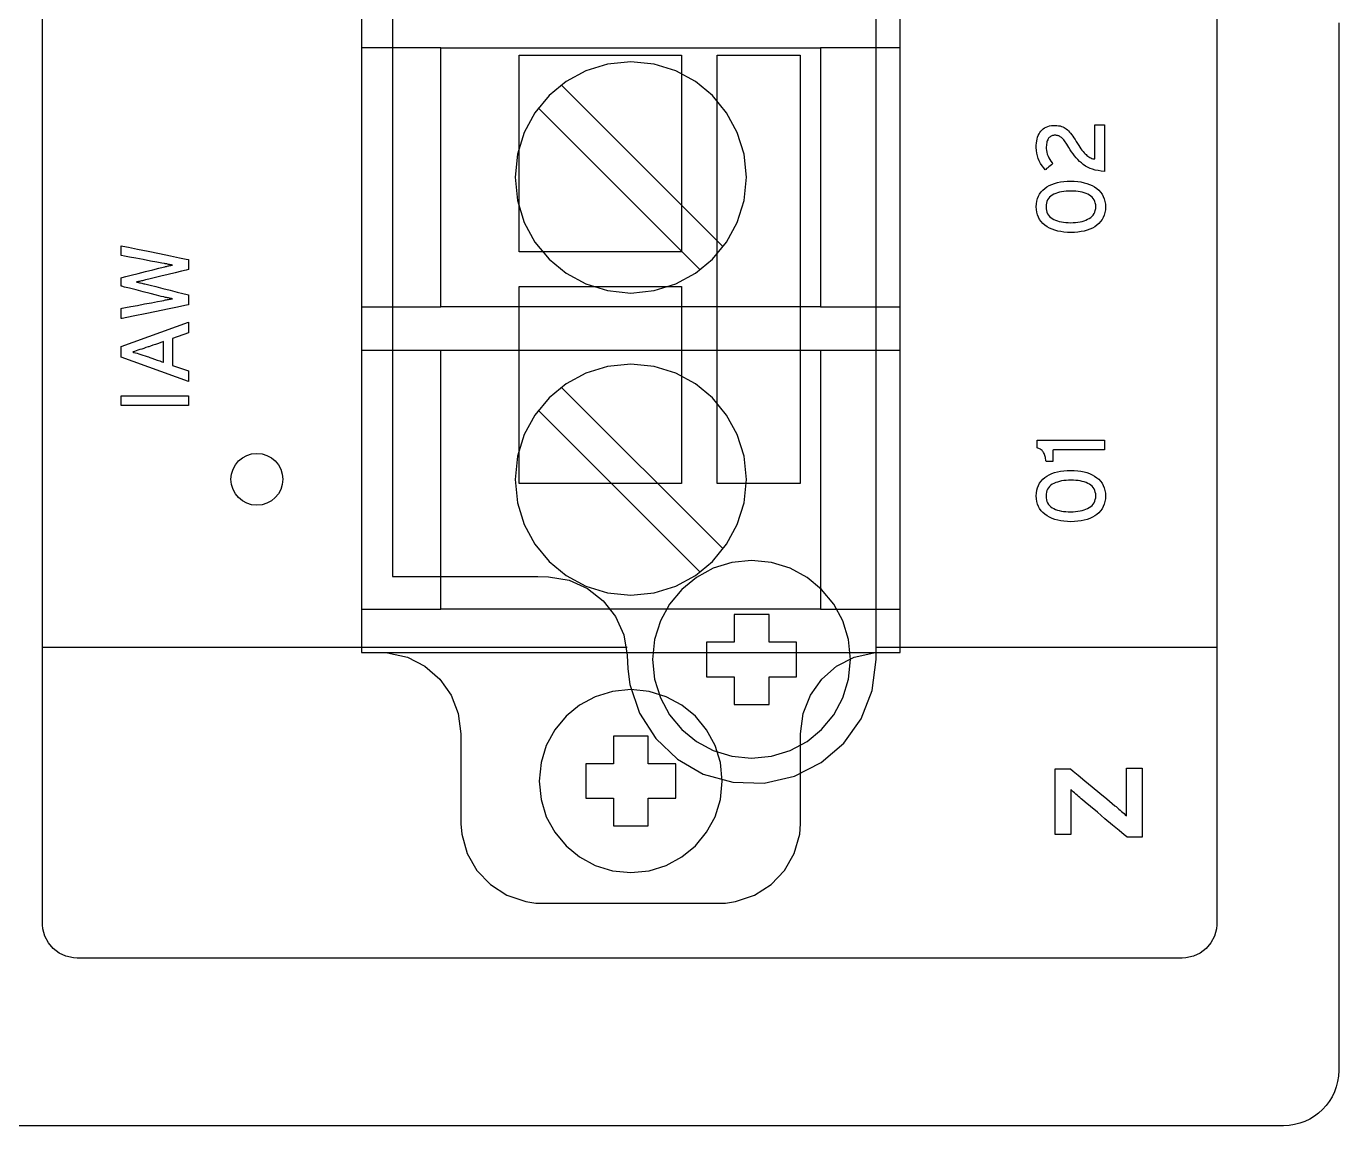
# Model space of a CAD drawing. Extents: x 1 to 47.7, y 0.2 to 35.
# Drawn here: x 38.338 to 40.238, y 2.26 to 3.852 of the extents above; entities that cross this region are included whole.
import ezdxf

# ---------------------------------------------------------------- set-up
doc = ezdxf.new("R2010")
doc.units = 0
doc.header["$MEASUREMENT"] = 0
for name, color, linetype in [('1_1__SCREW_TERMINAL_BLOCK_', 7, 'CONTINUOUS'), ('1_2__CONNECTORIZED_RELAY__', 7, 'CONTINUOUS'), ('8_0_____DWG', 7, 'CONTINUOUS')]:
    doc.layers.add(name, color=color, linetype=linetype)

msp = doc.modelspace()

# ---------------------------------------------------------------- linework, layer by layer
at = {"layer": '1_1__SCREW_TERMINAL_BLOCK_'}
for points in [[(38.823, 3.9768), (38.823, 3.8254), (38.823, 3.6798), (38.823, 3.5419), (38.823, 3.4135), (38.823, 3.2968), (38.823, 3.2433), (38.823, 3.1934), (38.823, 3.1474), (38.823, 3.1055), (38.823, 3.0679), (38.823, 3.0348), (38.823, 3.0066), (38.823, 2.9834), (38.823, 2.9655), (38.823, 2.9531), (38.823, 2.9465), (38.823, 2.9454), (38.8232, 2.9454), (38.8242, 2.9454), (38.8448, 2.9454), (38.8482, 2.9454), (38.8489, 2.9454), (38.8535, 2.9453), (38.861, 2.9448), (38.8896, 2.9383), (38.915, 2.9253), (38.9364, 2.9068), (38.9528, 2.8837), (38.9633, 2.8569), (38.967, 2.8274), (38.967, 2.8274), (38.967, 2.8252), (38.967, 2.8191), (38.967, 2.7979), (38.967, 2.7405), (38.967, 2.7159), (38.967, 2.7017), (38.9671, 2.6972), (38.9684, 2.6823), (38.9763, 2.6543), (38.9904, 2.6296), (39.0099, 2.6092), (39.0338, 2.5939), (39.0611, 2.5847), (39.0758, 2.5826), (39.0833, 2.5823), (39.0856, 2.5823), (39.0934, 2.5823), (39.1085, 2.5823), (39.1295, 2.5823), (39.1549, 2.5823), (39.213, 2.5823), (39.2711, 2.5823), (39.2965, 2.5823), (39.3175, 2.5823), (39.3326, 2.5823), (39.3404, 2.5823), (39.3427, 2.5823), (39.3502, 2.5826), (39.3649, 2.5847), (39.3923, 2.5939), (39.4161, 2.6092), (39.4356, 2.6296), (39.4498, 2.6543), (39.4576, 2.6823), (39.459, 2.6972), (39.459, 2.7017), (39.459, 2.7159), (39.459, 2.7405), (39.459, 2.7979), (39.459, 2.8191), (39.459, 2.8252), (39.459, 2.8274), (39.4627, 2.8569), (39.4732, 2.8837), (39.4896, 2.9068), (39.511, 2.9253), (39.5365, 2.9383), (39.5651, 2.9448), (39.5726, 2.9453), (39.5772, 2.9454), (39.5778, 2.9454), (39.5812, 2.9454), (39.6019, 2.9454), (39.6028, 2.9454), (39.603, 2.9454), (39.603, 2.9465), (39.603, 2.9531), (39.603, 2.9655), (39.603, 2.9834), (39.603, 3.0066), (39.603, 3.0348), (39.603, 3.0679), (39.603, 3.1055), (39.603, 3.1474), (39.603, 3.1934), (39.603, 3.2433), (39.603, 3.2968), (39.603, 3.4135), (39.603, 3.5419), (39.603, 3.6798), (39.603, 3.8254), (39.603, 3.9768)], [(38.9381, 3.8205), (38.823, 3.8205)], [(39.4879, 3.8205), (39.4879, 3.4455), (38.9381, 3.4455), (38.9381, 3.8205), (39.4879, 3.8205)], [(39.603, 3.8205), (39.4879, 3.8205)], [(39.1124, 3.7667), (39.3467, 3.5326)], [(39.3133, 3.4992), (39.079, 3.7335)], [(38.823, 3.4455), (38.9381, 3.4455)], [(39.4879, 3.4455), (39.603, 3.4455)], [(38.823, 3.3829), (38.9381, 3.3829)], [(39.4879, 3.3829), (39.4879, 3.0079), (38.9381, 3.0079), (38.9381, 3.3829), (39.4879, 3.3829)], [(39.4879, 3.3829), (39.603, 3.3829)], [(39.1124, 3.3294), (39.3467, 3.0951)], [(39.3133, 3.0617), (39.079, 3.2959)], [(38.823, 3.0079), (38.9381, 3.0079)], [(39.4879, 3.0079), (39.603, 3.0079)], [(38.823, 2.9454), (39.603, 2.9454)], [(39.1879, 2.7842), (39.1479, 2.7842), (39.1479, 2.7342), (39.1879, 2.7342), (39.1879, 2.6941), (39.2382, 2.6941), (39.2382, 2.7342), (39.2781, 2.7342), (39.2781, 2.7842), (39.2382, 2.7842), (39.2382, 2.8243), (39.1879, 2.8243), (39.1879, 2.7842)]]:
    msp.add_lwpolyline(points, dxfattribs=at)
for points in [[(39.213, 3.8003), (39.1793, 3.7969), (39.1479, 3.7872), (39.1195, 3.7717), (39.0947, 3.7513), (39.0742, 3.7266), (39.0588, 3.6981), (39.049, 3.6668), (39.0456, 3.6331), (39.049, 3.5993), (39.0588, 3.5679), (39.0742, 3.5394), (39.0947, 3.5147), (39.1195, 3.4942), (39.1479, 3.4788), (39.1793, 3.469), (39.213, 3.4656), (39.2467, 3.469), (39.2781, 3.4788), (39.3066, 3.4942), (39.3314, 3.5147), (39.3518, 3.5394), (39.3673, 3.5679), (39.377, 3.5993), (39.3804, 3.6331), (39.377, 3.6668), (39.3673, 3.6981), (39.3518, 3.7266), (39.3314, 3.7513), (39.3066, 3.7717), (39.2781, 3.7872), (39.2467, 3.7969)], [(39.213, 3.3628), (39.1793, 3.3594), (39.1479, 3.3496), (39.1195, 3.3342), (39.0947, 3.3138), (39.0742, 3.289), (39.0588, 3.2606), (39.049, 3.2292), (39.0456, 3.1955), (39.049, 3.1618), (39.0588, 3.1303), (39.0742, 3.1019), (39.0947, 3.0771), (39.1195, 3.0567), (39.1479, 3.0413), (39.1793, 3.0315), (39.213, 3.0281), (39.2467, 3.0315), (39.2781, 3.0413), (39.3066, 3.0567), (39.3314, 3.0771), (39.3518, 3.1019), (39.3673, 3.1303), (39.377, 3.1618), (39.3804, 3.1955), (39.377, 3.2292), (39.3673, 3.2606), (39.3518, 3.289), (39.3314, 3.3138), (39.3066, 3.3342), (39.2781, 3.3496), (39.2467, 3.3594)], [(39.213, 2.8917), (39.1864, 2.889), (39.1615, 2.8813), (39.139, 2.8691), (39.1193, 2.8529), (39.1031, 2.8333), (39.0908, 2.8108), (39.0831, 2.7859), (39.0804, 2.7592), (39.0831, 2.7325), (39.0908, 2.7076), (39.1031, 2.6851), (39.1193, 2.6655), (39.139, 2.6493), (39.1615, 2.6371), (39.1864, 2.6294), (39.213, 2.6267), (39.2397, 2.6294), (39.2645, 2.6371), (39.2871, 2.6493), (39.3067, 2.6655), (39.3229, 2.6851), (39.3352, 2.7076), (39.3429, 2.7325), (39.3456, 2.7592), (39.3429, 2.7859), (39.3352, 2.8108), (39.3229, 2.8333), (39.3067, 2.8529), (39.2871, 2.8691), (39.2645, 2.8813), (39.2397, 2.889)]]:
    msp.add_lwpolyline(points, close=True, dxfattribs=at)
at = {"layer": '1_2__CONNECTORIZED_RELAY__'}
for points in [[(38.8681, 3.8746), (38.8681, 3.7356), (38.8681, 3.6044), (38.8681, 3.4828), (38.8681, 3.3727), (38.8681, 3.2759), (38.8681, 3.2331), (38.8681, 3.1943), (38.8681, 3.1598), (38.8681, 3.1298), (38.8681, 3.1045), (38.8681, 3.0842), (38.8681, 3.069), (38.8681, 3.0593), (38.8681, 3.0552), (38.8683, 3.0551), (38.8736, 3.0551), (38.8854, 3.0551), (38.9025, 3.0551), (38.9475, 3.0551), (38.9985, 3.0551), (39.0456, 3.0551), (39.0644, 3.0551), (39.0785, 3.0551), (39.0941, 3.0549), (39.1237, 3.0497), (39.1503, 3.0378), (39.173, 3.02), (39.1908, 2.9974), (39.2028, 2.9709), (39.208, 2.9414), (39.2087, 2.9214), (39.2118, 2.8989), (39.2259, 2.8572), (39.2493, 2.8207), (39.2805, 2.791), (39.3181, 2.7693), (39.3607, 2.7573), (39.4064, 2.7561), (39.45, 2.7661), (39.4888, 2.7859), (39.5214, 2.8142), (39.5465, 2.8494), (39.5625, 2.8902), (39.5682, 2.9352), (39.5682, 2.9352), (39.5682, 2.9381), (39.5682, 2.9468), (39.5682, 2.9608), (39.5682, 2.9802), (39.5682, 3.0045), (39.5682, 3.0336), (39.5682, 3.0672), (39.5682, 3.1051), (39.5682, 3.1472), (39.5682, 3.193), (39.5682, 3.2953), (39.5682, 3.4103), (39.5682, 3.5359), (39.5682, 3.6705), (39.5682, 3.8121), (39.5682, 4.109)], [(39.2865, 3.8101), (39.2865, 3.5251), (39.0515, 3.5251), (39.0515, 3.8101), (39.2865, 3.8101)], [(39.4581, 3.8101), (39.4581, 3.1901), (39.3381, 3.1901), (39.3381, 3.8101), (39.4581, 3.8101)], [(39.2865, 3.4751), (39.2865, 3.1901), (39.0515, 3.1901), (39.0515, 3.4751), (39.2865, 3.4751)], [(39.3229, 2.9102), (39.3628, 2.9102), (39.3628, 2.8701), (39.4132, 2.8701), (39.4132, 2.9102), (39.4531, 2.9102), (39.4531, 2.9602), (39.4132, 2.9602), (39.4132, 3.0003), (39.3628, 3.0003), (39.3628, 2.9602), (39.3229, 2.9602), (39.3229, 2.9102)], [(38.823, 2.953), (39.2076, 2.953)], [(39.5682, 2.953), (39.7151, 2.953)]]:
    msp.add_lwpolyline(points, dxfattribs=at)
msp.add_lwpolyline([(39.388, 3.0784), (39.3592, 3.0754), (39.3323, 3.0671), (39.308, 3.0539), (39.2868, 3.0364), (39.2692, 3.0152), (39.256, 2.9909), (39.2476, 2.9641), (39.2447, 2.9352), (39.2476, 2.9064), (39.256, 2.8795), (39.2692, 2.8552), (39.2868, 2.834), (39.308, 2.8165), (39.3323, 2.8033), (39.3592, 2.795), (39.388, 2.7921), (39.4169, 2.795), (39.4438, 2.8033), (39.4682, 2.8165), (39.4894, 2.834), (39.5069, 2.8552), (39.5201, 2.8795), (39.5284, 2.9064), (39.5313, 2.9352), (39.5284, 2.9641), (39.5201, 2.9909), (39.5069, 3.0152), (39.4894, 3.0364), (39.4682, 3.0539), (39.4438, 3.0671), (39.4169, 3.0754)], close=True, dxfattribs=at)
at = {"layer": '8_0_____DWG'}
for points in [[(40.0615, 3.8761), (40.0615, 3.8231), (40.0615, 3.7709), (40.0615, 3.7197), (40.0615, 3.6694), (40.0615, 3.62), (40.0615, 3.5715), (40.0615, 3.524), (40.0615, 3.4775), (40.0615, 3.4319), (40.0615, 3.3874), (40.0615, 3.3438), (40.0615, 3.3013), (40.0615, 3.2598), (40.0615, 3.2193), (40.0615, 3.1799), (40.0615, 3.1416), (40.0615, 3.1043), (40.0615, 3.0682), (40.0615, 3.0331), (40.0615, 2.9992), (40.0615, 2.9664), (40.0615, 2.9348), (40.0615, 2.9043), (40.0615, 2.875), (40.0615, 2.8469), (40.0615, 2.8199), (40.0615, 2.7942), (40.0615, 2.7697), (40.0615, 2.7465), (40.0615, 2.7245), (40.0615, 2.7038), (40.0615, 2.6843), (40.0615, 2.6661), (40.0615, 2.6493), (40.0615, 2.6337), (40.0615, 2.6195), (40.0615, 2.6066), (40.0615, 2.5951), (40.0615, 2.5849), (40.0615, 2.5761), (40.0615, 2.5687), (40.0615, 2.5627), (40.0615, 2.5581), (40.0615, 2.555), (40.0615, 2.5533), (40.0615, 2.5525), (40.0614, 2.551), (40.0609, 2.5454), (40.058, 2.5346), (40.0529, 2.525), (40.046, 2.5168), (40.0374, 2.5102), (40.0275, 2.5056), (40.0166, 2.5032), (40.0112, 2.503), (40.0084, 2.503), (40.0028, 2.503), (39.9946, 2.503), (39.9837, 2.503), (39.9703, 2.503), (39.9545, 2.503), (39.9364, 2.503), (39.9162, 2.503), (39.8938, 2.503), (39.8695, 2.503), (39.8432, 2.503), (39.8153, 2.503), (39.7856, 2.503), (39.7544, 2.503), (39.7217, 2.503), (39.6877, 2.503), (39.6524, 2.503), (39.616, 2.503), (39.5785, 2.503), (39.5401, 2.503), (39.4608, 2.503), (39.3791, 2.503), (39.2957, 2.503), (39.2115, 2.503), (39.1272, 2.503), (39.0438, 2.503), (38.9621, 2.503), (38.8829, 2.503), (38.8445, 2.503), (38.807, 2.503), (38.7705, 2.503), (38.7353, 2.503), (38.7012, 2.503), (38.6685, 2.503), (38.6373, 2.503), (38.6077, 2.503), (38.5797, 2.503), (38.5535, 2.503), (38.5291, 2.503), (38.5068, 2.503), (38.4865, 2.503), (38.4684, 2.503), (38.4526, 2.503), (38.4393, 2.503), (38.4284, 2.503), (38.4201, 2.503), (38.4145, 2.503), (38.4118, 2.503), (38.4064, 2.5032), (38.3954, 2.5056), (38.3856, 2.5102), (38.377, 2.5168), (38.37, 2.525), (38.365, 2.5346), (38.3621, 2.5454), (38.3615, 2.551), (38.3615, 2.5525), (38.3615, 2.5533), (38.3615, 2.555), (38.3615, 2.5581), (38.3615, 2.5627), (38.3615, 2.5687), (38.3615, 2.5761), (38.3615, 2.5849), (38.3615, 2.5951), (38.3615, 2.6066), (38.3615, 2.6195), (38.3615, 2.6337), (38.3615, 2.6493), (38.3615, 2.6661), (38.3615, 2.6843), (38.3615, 2.7038), (38.3615, 2.7245), (38.3615, 2.7465), (38.3615, 2.7697), (38.3615, 2.7942), (38.3615, 2.8199), (38.3615, 2.8469), (38.3615, 2.875), (38.3615, 2.9043), (38.3615, 2.9348), (38.3615, 2.9664), (38.3615, 2.9992), (38.3615, 3.0331), (38.3615, 3.0682), (38.3615, 3.1043), (38.3615, 3.1416), (38.3615, 3.1799), (38.3615, 3.2193), (38.3615, 3.2598), (38.3615, 3.3013), (38.3615, 3.3438), (38.3615, 3.3874), (38.3615, 3.4319), (38.3615, 3.4775), (38.3615, 3.524), (38.3615, 3.5715), (38.3615, 3.62), (38.3615, 3.6694), (38.3615, 3.7197), (38.3615, 3.7709), (38.3615, 3.8231), (38.3615, 3.8761)], [(40.238, 3.8568), (40.238, 3.7973), (40.238, 3.7387), (40.238, 3.6812), (40.238, 3.6247), (40.238, 3.5693), (40.238, 3.5149), (40.238, 3.4615), (40.238, 3.4093), (40.238, 3.3581), (40.238, 3.308), (40.238, 3.259), (40.238, 3.2112), (40.238, 3.1645), (40.238, 3.1189), (40.238, 3.0745), (40.238, 3.0313), (40.238, 2.9893), (40.238, 2.9484), (40.238, 2.9088), (40.238, 2.8704), (40.238, 2.8332), (40.238, 2.7973), (40.238, 2.7627), (40.238, 2.7293), (40.238, 2.6972), (40.238, 2.6663), (40.238, 2.6368), (40.238, 2.6086), (40.238, 2.5818), (40.238, 2.5563), (40.238, 2.5321), (40.238, 2.5093), (40.238, 2.4879), (40.238, 2.4679), (40.238, 2.4493), (40.238, 2.4321), (40.238, 2.4164), (40.238, 2.4021), (40.238, 2.3892), (40.238, 2.3778), (40.238, 2.3679), (40.238, 2.3595), (40.238, 2.3526), (40.238, 2.3472), (40.238, 2.3433), (40.238, 2.341), (40.238, 2.3402), (40.2376, 2.332), (40.2364, 2.3241), (40.2344, 2.3164), (40.2317, 2.3091), (40.2283, 2.3021), (40.2243, 2.2955), (40.2197, 2.2893), (40.2146, 2.2836), (40.2089, 2.2785), (40.2027, 2.2739), (40.1961, 2.2699), (40.1891, 2.2665), (40.1818, 2.2638), (40.1741, 2.2618), (40.1662, 2.2606), (40.158, 2.2602), (40.1576, 2.2602), (40.1565, 2.2602), (40.1546, 2.2602), (40.152, 2.2602), (40.1486, 2.2602), (40.1445, 2.2602), (40.1397, 2.2602), (40.1342, 2.2602), (40.128, 2.2602), (40.121, 2.2602), (40.1134, 2.2602), (40.105, 2.2602), (40.096, 2.2602), (40.0863, 2.2602), (40.0759, 2.2602), (40.0648, 2.2602), (40.0531, 2.2602), (40.0407, 2.2602), (40.0276, 2.2602), (40.0139, 2.2602), (39.9996, 2.2602), (39.9847, 2.2602), (39.9691, 2.2602), (39.9528, 2.2602), (39.936, 2.2602), (39.9186, 2.2602), (39.9005, 2.2602), (39.8819, 2.2602), (39.8626, 2.2602), (39.8428, 2.2602), (39.8224, 2.2602), (39.8014, 2.2602), (39.7798, 2.2602), (39.7577, 2.2602), (39.735, 2.2602), (39.7118, 2.2602), (39.6637, 2.2602), (39.6134, 2.2602), (39.5611, 2.2602), (39.5067, 2.2602), (39.4504, 2.2602), (39.392, 2.2602), (39.3318, 2.2602), (39.2698, 2.2602), (39.2059, 2.2602), (39.1403, 2.2602), (39.0729, 2.2602), (39.0039, 2.2602), (38.9333, 2.2602), (38.8611, 2.2602), (38.7874, 2.2602), (38.7123, 2.2602), (38.6357, 2.2602), (38.5577, 2.2602), (38.4784, 2.2602), (38.3978, 2.2602), (38.316, 2.2602)], [(38.5727, 3.408), (38.5497, 3.3998), (38.5497, 3.3609), (38.5727, 3.3529), (38.5727, 3.3377), (38.4755, 3.3727), (38.4755, 3.3882), (38.5727, 3.4236), (38.5727, 3.408)], [(38.5727, 3.3029), (38.4755, 3.3029), (38.4755, 3.317), (38.5727, 3.317), (38.5727, 3.3029)], [(38.3615, 2.953), (38.823, 2.953)], [(39.603, 2.953), (40.0615, 2.953)]]:
    msp.add_lwpolyline(points, dxfattribs=at)
for points in [[(39.8988, 3.6417), (39.8941, 3.6421), (39.8897, 3.6427), (39.8855, 3.6436), (39.8816, 3.6447), (39.8779, 3.646), (39.8744, 3.6476), (39.8712, 3.6494), (39.8682, 3.6515), (39.8654, 3.6538), (39.8628, 3.6562), (39.8603, 3.6588), (39.8579, 3.6614), (39.8556, 3.6641), (39.8534, 3.667), (39.8513, 3.6699), (39.8492, 3.673), (39.8473, 3.6761), (39.8457, 3.6788), (39.8444, 3.6809), (39.8432, 3.6827), (39.842, 3.6844), (39.8409, 3.686), (39.8398, 3.6874), (39.8387, 3.6886), (39.8377, 3.6897), (39.8367, 3.6906), (39.8358, 3.6913), (39.8348, 3.6919), (39.8338, 3.6924), (39.8328, 3.6929), (39.8317, 3.6932), (39.8307, 3.6935), (39.8296, 3.6937), (39.8285, 3.6939), (39.8274, 3.6939), (39.8261, 3.6939), (39.8249, 3.6937), (39.8237, 3.6935), (39.8225, 3.6931), (39.8215, 3.6926), (39.8205, 3.6921), (39.8196, 3.6914), (39.8187, 3.6906), (39.8179, 3.6897), (39.8172, 3.6887), (39.8166, 3.6875), (39.816, 3.6861), (39.8155, 3.6846), (39.8152, 3.683), (39.8149, 3.6812), (39.8147, 3.6793), (39.8146, 3.6773), (39.8146, 3.6749), (39.8149, 3.672), (39.8154, 3.6693), (39.8161, 3.6666), (39.8171, 3.6639), (39.8183, 3.6614), (39.8197, 3.6589), (39.8214, 3.6565), (39.8233, 3.6541), (39.8241, 3.653), (39.8234, 3.6524), (39.822, 3.6513), (39.8203, 3.6499), (39.8184, 3.6484), (39.8166, 3.6469), (39.815, 3.6456), (39.8138, 3.6446), (39.8132, 3.6441), (39.811, 3.6466), (39.8085, 3.6499), (39.8063, 3.6533), (39.8045, 3.6568), (39.8029, 3.6605), (39.8017, 3.6642), (39.8008, 3.6681), (39.8003, 3.6721), (39.8, 3.6763), (39.8001, 3.6796), (39.8004, 3.6827), (39.8008, 3.6857), (39.8014, 3.6885), (39.8021, 3.6912), (39.803, 3.6937), (39.8041, 3.696), (39.8053, 3.6981), (39.8068, 3.7001), (39.8084, 3.7019), (39.8102, 3.7034), (39.8122, 3.7048), (39.8144, 3.7059), (39.8168, 3.7068), (39.8193, 3.7075), (39.822, 3.708), (39.8249, 3.7082), (39.8277, 3.7083), (39.8301, 3.7081), (39.8323, 3.7078), (39.8345, 3.7074), (39.8365, 3.7068), (39.8384, 3.7061), (39.8403, 3.7053), (39.842, 3.7043), (39.8436, 3.7032), (39.8451, 3.7018), (39.8467, 3.7003), (39.8482, 3.6986), (39.8498, 3.6968), (39.8514, 3.6947), (39.853, 3.6926), (39.8546, 3.6902), (39.8563, 3.6877), (39.858, 3.6849), (39.8597, 3.682), (39.8615, 3.6793), (39.8632, 3.6768), (39.8648, 3.6745), (39.8663, 3.6724), (39.8679, 3.6704), (39.8693, 3.6687), (39.8707, 3.6672), (39.8721, 3.6659), (39.8735, 3.6648), (39.8749, 3.6637), (39.8763, 3.6627), (39.8777, 3.6619), (39.8792, 3.6612), (39.8806, 3.6605), (39.8821, 3.66), (39.8837, 3.6596), (39.8847, 3.6596), (39.8847, 3.6625), (39.8847, 3.6681), (39.8847, 3.6755), (39.8847, 3.6838), (39.8847, 3.6922), (39.8847, 3.6998), (39.8847, 3.7056), (39.8847, 3.7089), (39.8848, 3.7092), (39.8859, 3.7092), (39.8876, 3.7092), (39.8898, 3.7092), (39.8921, 3.7092), (39.8945, 3.7092), (39.8965, 3.7092), (39.898, 3.7092), (39.8988, 3.7092), (39.8988, 3.7077), (39.8988, 3.702), (39.8988, 3.6932), (39.8988, 3.6825), (39.8988, 3.671), (39.8988, 3.66), (39.8988, 3.6506), (39.8988, 3.6441)], [(39.85, 3.6274), (39.8552, 3.6273), (39.8601, 3.6269), (39.8648, 3.6263), (39.8692, 3.6253), (39.8734, 3.6242), (39.8773, 3.6227), (39.881, 3.6211), (39.8845, 3.6191), (39.8878, 3.6169), (39.8906, 3.6144), (39.8931, 3.6117), (39.8953, 3.6087), (39.897, 3.6055), (39.8984, 3.602), (39.8994, 3.5983), (39.9001, 3.5944), (39.9003, 3.5902), (39.9001, 3.586), (39.8994, 3.5821), (39.8984, 3.5784), (39.8971, 3.575), (39.8953, 3.5718), (39.8932, 3.5689), (39.8907, 3.5662), (39.8879, 3.5637), (39.8847, 3.5615), (39.8813, 3.5596), (39.8776, 3.5579), (39.8737, 3.5564), (39.8695, 3.5553), (39.8651, 3.5544), (39.8604, 3.5537), (39.8555, 3.5533), (39.8503, 3.5532), (39.8451, 3.5533), (39.8402, 3.5537), (39.8355, 3.5544), (39.8311, 3.5553), (39.8269, 3.5565), (39.8229, 3.5579), (39.8192, 3.5596), (39.8157, 3.5616), (39.8125, 3.5639), (39.8096, 3.5663), (39.8071, 3.5691), (39.805, 3.572), (39.8032, 3.5752), (39.8019, 3.5787), (39.8009, 3.5824), (39.8003, 3.5863), (39.8, 3.5904), (39.8003, 3.5946), (39.8009, 3.5986), (39.8019, 3.6023), (39.8033, 3.6057), (39.805, 3.6089), (39.8071, 3.6119), (39.8096, 3.6146), (39.8124, 3.617), (39.8156, 3.6192), (39.819, 3.6211), (39.8227, 3.6228), (39.8266, 3.6242), (39.8308, 3.6254), (39.8353, 3.6263), (39.8399, 3.6269), (39.8449, 3.6273)], [(39.8503, 3.6132), (39.8467, 3.6131), (39.8432, 3.6129), (39.8399, 3.6125), (39.8367, 3.612), (39.8337, 3.6114), (39.8309, 3.6106), (39.8282, 3.6096), (39.8256, 3.6085), (39.8233, 3.6073), (39.8211, 3.6058), (39.8193, 3.6042), (39.8178, 3.6023), (39.8165, 3.6003), (39.8155, 3.598), (39.8148, 3.5956), (39.8143, 3.593), (39.8142, 3.5902), (39.8143, 3.5874), (39.8148, 3.5848), (39.8155, 3.5824), (39.8165, 3.5802), (39.8177, 3.5782), (39.8192, 3.5764), (39.8211, 3.5748), (39.8231, 3.5733), (39.8255, 3.5721), (39.828, 3.5709), (39.8306, 3.57), (39.8334, 3.5692), (39.8364, 3.5685), (39.8396, 3.568), (39.8429, 3.5677), (39.8464, 3.5675), (39.85, 3.5674), (39.8536, 3.5675), (39.8571, 3.5677), (39.8604, 3.5681), (39.8635, 3.5686), (39.8665, 3.5693), (39.8693, 3.5702), (39.8719, 3.5712), (39.8745, 3.5723), (39.8768, 3.5736), (39.879, 3.575), (39.8809, 3.5767), (39.8825, 3.5785), (39.8838, 3.5805), (39.8849, 3.5827), (39.8856, 3.5851), (39.8861, 3.5877), (39.8862, 3.5904), (39.8861, 3.5933), (39.8856, 3.5959), (39.8849, 3.5983), (39.8839, 3.6005), (39.8826, 3.6025), (39.881, 3.6044), (39.8791, 3.606), (39.877, 3.6074), (39.8746, 3.6087), (39.8721, 3.6097), (39.8695, 3.6106), (39.8667, 3.6114), (39.8637, 3.6121), (39.8606, 3.6126), (39.8573, 3.6129), (39.8539, 3.6131)], [(38.5727, 3.5141), (38.5727, 3.5136), (38.5727, 3.5122), (38.5727, 3.5101), (38.5727, 3.5078), (38.5727, 3.5053), (38.5727, 3.5029), (38.5727, 3.501), (38.5727, 3.4997), (38.5726, 3.4994), (38.5695, 3.4986), (38.5628, 3.497), (38.5537, 3.4948), (38.5433, 3.4923), (38.5327, 3.4898), (38.523, 3.4874), (38.5153, 3.4856), (38.5107, 3.4845), (38.5093, 3.4841), (38.5077, 3.4837), (38.5061, 3.4834), (38.5046, 3.4831), (38.5031, 3.4827), (38.5016, 3.4824), (38.5002, 3.4821), (38.4989, 3.4819), (38.4975, 3.4816), (38.4979, 3.4813), (38.4992, 3.4811), (38.5006, 3.4808), (38.502, 3.4805), (38.5035, 3.4802), (38.505, 3.4798), (38.5065, 3.4795), (38.5081, 3.4791), (38.5097, 3.4788), (38.5116, 3.4783), (38.5171, 3.4769), (38.5254, 3.4748), (38.5354, 3.4723), (38.5461, 3.4696), (38.5563, 3.467), (38.5648, 3.4648), (38.5707, 3.4634), (38.5727, 3.4628), (38.5727, 3.4623), (38.5727, 3.4609), (38.5727, 3.4588), (38.5727, 3.4565), (38.5727, 3.454), (38.5727, 3.4517), (38.5727, 3.4499), (38.5727, 3.4487), (38.5725, 3.4484), (38.5673, 3.4473), (38.5567, 3.4451), (38.5425, 3.4422), (38.5263, 3.4389), (38.5099, 3.4356), (38.495, 3.4326), (38.4833, 3.4302), (38.4765, 3.4288), (38.4755, 3.4287), (38.4755, 3.4297), (38.4755, 3.4314), (38.4755, 3.4337), (38.4755, 3.4362), (38.4755, 3.4386), (38.4755, 3.4408), (38.4755, 3.4424), (38.4755, 3.4433), (38.4766, 3.4435), (38.4814, 3.4444), (38.4892, 3.4459), (38.4989, 3.4477), (38.5093, 3.4497), (38.5194, 3.4516), (38.5281, 3.4533), (38.5343, 3.4545), (38.5369, 3.455), (38.5382, 3.4552), (38.5396, 3.4555), (38.541, 3.4558), (38.5425, 3.456), (38.5439, 3.4563), (38.5454, 3.4565), (38.5469, 3.4567), (38.5484, 3.457), (38.5496, 3.4572), (38.5481, 3.4575), (38.5466, 3.4578), (38.5452, 3.4581), (38.5437, 3.4584), (38.5423, 3.4587), (38.5409, 3.459), (38.5395, 3.4593), (38.5381, 3.4596), (38.5369, 3.4599), (38.5334, 3.4607), (38.5265, 3.4625), (38.5174, 3.4648), (38.5071, 3.4674), (38.4968, 3.47), (38.4874, 3.4724), (38.4802, 3.4742), (38.4761, 3.4753), (38.4755, 3.4755), (38.4755, 3.4764), (38.4755, 3.4779), (38.4755, 3.4798), (38.4755, 3.4819), (38.4755, 3.484), (38.4755, 3.4858), (38.4755, 3.4872), (38.4755, 3.4878), (38.4768, 3.4882), (38.4819, 3.4895), (38.49, 3.4915), (38.5, 3.494), (38.5107, 3.4967), (38.521, 3.4993), (38.5298, 3.5015), (38.536, 3.5031), (38.5385, 3.5037), (38.5396, 3.504), (38.5407, 3.5042), (38.542, 3.5045), (38.5432, 3.5048), (38.5445, 3.5051), (38.5458, 3.5053), (38.5472, 3.5056), (38.5485, 3.5058), (38.5495, 3.5061), (38.548, 3.5064), (38.5466, 3.5066), (38.5452, 3.5069), (38.5439, 3.5071), (38.5426, 3.5074), (38.5413, 3.5076), (38.5402, 3.5077), (38.539, 3.5079), (38.538, 3.5081), (38.5342, 3.5088), (38.5271, 3.5101), (38.5177, 3.5119), (38.5072, 3.5139), (38.4967, 3.5158), (38.4872, 3.5176), (38.4799, 3.519), (38.476, 3.5197), (38.4755, 3.52), (38.4755, 3.521), (38.4755, 3.5228), (38.4755, 3.525), (38.4755, 3.5273), (38.4755, 3.5297), (38.4755, 3.5318), (38.4755, 3.5333), (38.4755, 3.534), (38.4778, 3.5335), (38.486, 3.5319), (38.4987, 3.5293), (38.5142, 3.5261), (38.5307, 3.5227), (38.5465, 3.5195), (38.5599, 3.5167), (38.5692, 3.5148)], [(38.5143, 3.3876), (38.5111, 3.3865), (38.508, 3.3855), (38.5051, 3.3845), (38.5023, 3.3836), (38.4996, 3.3827), (38.497, 3.3819), (38.4946, 3.3811), (38.4923, 3.3804), (38.4937, 3.3797), (38.496, 3.379), (38.4985, 3.3783), (38.5011, 3.3775), (38.5039, 3.3766), (38.5068, 3.3757), (38.5099, 3.3746), (38.5131, 3.3736), (38.5147, 3.373), (38.5166, 3.3724), (38.5197, 3.3713), (38.5235, 3.37), (38.5276, 3.3686), (38.5314, 3.3672), (38.5344, 3.3662), (38.5363, 3.3655), (38.5366, 3.3656), (38.5366, 3.3677), (38.5366, 3.3716), (38.5366, 3.3766), (38.5366, 3.382), (38.5366, 3.3873), (38.5366, 3.3917), (38.5366, 3.3946), (38.5366, 3.3954), (38.5354, 3.3949), (38.5327, 3.394), (38.5291, 3.3927), (38.525, 3.3913), (38.5211, 3.3899), (38.5176, 3.3887), (38.5152, 3.3879)], [(39.8988, 3.2385), (39.8959, 3.2385), (39.8884, 3.2385), (39.8775, 3.2385), (39.8648, 3.2385), (39.8518, 3.2385), (39.8398, 3.2385), (39.8304, 3.2385), (39.825, 3.2385), (39.8243, 3.2383), (39.8243, 3.2371), (39.8243, 3.235), (39.8243, 3.2323), (39.8243, 3.2294), (39.8243, 3.2265), (39.8243, 3.2241), (39.8243, 3.2224), (39.8243, 3.2218), (39.8239, 3.2218), (39.8229, 3.2218), (39.8214, 3.2218), (39.8197, 3.2218), (39.8179, 3.2218), (39.8163, 3.2218), (39.815, 3.2218), (39.8143, 3.2218), (39.8141, 3.2226), (39.814, 3.2243), (39.8137, 3.2259), (39.8134, 3.2275), (39.813, 3.229), (39.8125, 3.2305), (39.812, 3.2319), (39.8114, 3.2332), (39.8108, 3.2345), (39.8101, 3.2357), (39.8093, 3.2368), (39.8084, 3.2377), (39.8073, 3.2386), (39.8062, 3.2394), (39.805, 3.24), (39.8037, 3.2405), (39.8023, 3.241), (39.8016, 3.2413), (39.8016, 3.2421), (39.8016, 3.2435), (39.8016, 3.2454), (39.8016, 3.2474), (39.8016, 3.2493), (39.8016, 3.251), (39.8016, 3.2521), (39.8016, 3.2526), (39.8053, 3.2526), (39.8152, 3.2526), (39.8294, 3.2526), (39.8459, 3.2526), (39.8629, 3.2526), (39.8785, 3.2526), (39.8908, 3.2526), (39.8978, 3.2526), (39.8988, 3.2524), (39.8988, 3.2514), (39.8988, 3.2496), (39.8988, 3.2474), (39.8988, 3.2449), (39.8988, 3.2425), (39.8988, 3.2404), (39.8988, 3.239)], [(38.6718, 3.2335), (38.6793, 3.2327), (38.6864, 3.2305), (38.6927, 3.227), (38.6983, 3.2225), (38.7029, 3.2169), (38.7063, 3.2105), (38.7085, 3.2035), (38.7093, 3.196), (38.7085, 3.1884), (38.7063, 3.1814), (38.7029, 3.175), (38.6983, 3.1694), (38.6927, 3.1649), (38.6864, 3.1614), (38.6793, 3.1592), (38.6718, 3.1585), (38.6642, 3.1592), (38.6572, 3.1614), (38.6508, 3.1649), (38.6452, 3.1694), (38.6407, 3.175), (38.6372, 3.1814), (38.635, 3.1884), (38.6342, 3.196), (38.635, 3.2035), (38.6372, 3.2105), (38.6407, 3.2169), (38.6452, 3.2225), (38.6508, 3.227), (38.6572, 3.2305), (38.6642, 3.2327)], [(39.85, 3.2089), (39.8552, 3.2088), (39.8601, 3.2084), (39.8648, 3.2077), (39.8692, 3.2068), (39.8734, 3.2056), (39.8773, 3.2042), (39.881, 3.2025), (39.8845, 3.2006), (39.8878, 3.1983), (39.8906, 3.1959), (39.8931, 3.1932), (39.8953, 3.1902), (39.897, 3.187), (39.8984, 3.1835), (39.8994, 3.1798), (39.9001, 3.1758), (39.9003, 3.1716), (39.9001, 3.1675), (39.8994, 3.1636), (39.8984, 3.1599), (39.8971, 3.1564), (39.8953, 3.1533), (39.8932, 3.1503), (39.8907, 3.1476), (39.8879, 3.1452), (39.8847, 3.143), (39.8813, 3.141), (39.8776, 3.1393), (39.8737, 3.1379), (39.8695, 3.1367), (39.8651, 3.1358), (39.8604, 3.1352), (39.8555, 3.1348), (39.8503, 3.1346), (39.8451, 3.1348), (39.8402, 3.1352), (39.8355, 3.1358), (39.8311, 3.1367), (39.8269, 3.1379), (39.8229, 3.1394), (39.8192, 3.1411), (39.8157, 3.1431), (39.8125, 3.1453), (39.8096, 3.1478), (39.8071, 3.1505), (39.805, 3.1535), (39.8032, 3.1567), (39.8019, 3.1601), (39.8009, 3.1638), (39.8003, 3.1677), (39.8, 3.1719), (39.8003, 3.1761), (39.8009, 3.18), (39.8019, 3.1837), (39.8033, 3.1872), (39.805, 3.1904), (39.8071, 3.1933), (39.8096, 3.196), (39.8124, 3.1985), (39.8156, 3.2007), (39.819, 3.2026), (39.8227, 3.2043), (39.8266, 3.2057), (39.8308, 3.2068), (39.8353, 3.2077), (39.8399, 3.2084), (39.8449, 3.2088)], [(39.8503, 3.1946), (39.8467, 3.1946), (39.8432, 3.1944), (39.8399, 3.194), (39.8367, 3.1935), (39.8337, 3.1928), (39.8309, 3.192), (39.8282, 3.1911), (39.8256, 3.19), (39.8233, 3.1887), (39.8211, 3.1873), (39.8193, 3.1856), (39.8178, 3.1838), (39.8165, 3.1817), (39.8155, 3.1795), (39.8148, 3.1771), (39.8143, 3.1744), (39.8142, 3.1716), (39.8143, 3.1689), (39.8148, 3.1663), (39.8155, 3.1639), (39.8165, 3.1617), (39.8177, 3.1597), (39.8192, 3.1579), (39.8211, 3.1562), (39.8231, 3.1548), (39.8255, 3.1535), (39.828, 3.1524), (39.8306, 3.1514), (39.8334, 3.1506), (39.8364, 3.15), (39.8396, 3.1495), (39.8429, 3.1491), (39.8464, 3.1489), (39.85, 3.1489), (39.8536, 3.1489), (39.8571, 3.1492), (39.8604, 3.1496), (39.8635, 3.1501), (39.8665, 3.1508), (39.8693, 3.1516), (39.8719, 3.1526), (39.8745, 3.1538), (39.8768, 3.155), (39.879, 3.1565), (39.8809, 3.1581), (39.8825, 3.16), (39.8838, 3.162), (39.8849, 3.1642), (39.8856, 3.1666), (39.8861, 3.1691), (39.8862, 3.1719), (39.8861, 3.1747), (39.8856, 3.1773), (39.8849, 3.1797), (39.8839, 3.182), (39.8826, 3.184), (39.881, 3.1858), (39.8791, 3.1874), (39.877, 3.1889), (39.8746, 3.1901), (39.8721, 3.1912), (39.8695, 3.1921), (39.8667, 3.1929), (39.8637, 3.1935), (39.8606, 3.194), (39.8573, 3.1944), (39.8539, 3.1946)], [(39.9536, 2.6781), (39.9528, 2.6781), (39.9506, 2.6781), (39.9475, 2.6781), (39.9438, 2.6781), (39.9399, 2.6781), (39.9364, 2.6781), (39.9335, 2.6781), (39.9316, 2.6781), (39.931, 2.6783), (39.9274, 2.6813), (39.9202, 2.6874), (39.9105, 2.6955), (39.8996, 2.7046), (39.8886, 2.7139), (39.8787, 2.7222), (39.871, 2.7286), (39.8668, 2.7321), (39.8652, 2.7335), (39.8631, 2.7353), (39.861, 2.737), (39.8591, 2.7387), (39.8572, 2.7403), (39.8553, 2.742), (39.8536, 2.7436), (39.8519, 2.7451), (39.8502, 2.7467), (39.8501, 2.7447), (39.8501, 2.7421), (39.8502, 2.7393), (39.8502, 2.7365), (39.8503, 2.7335), (39.8503, 2.7305), (39.8503, 2.7274), (39.8503, 2.7242), (39.8503, 2.7213), (39.8503, 2.7194), (39.8503, 2.7153), (39.8503, 2.7096), (39.8503, 2.703), (39.8503, 2.6962), (39.8503, 2.69), (39.8503, 2.6851), (39.8503, 2.6822), (39.8502, 2.6817), (39.8487, 2.6817), (39.846, 2.6817), (39.8424, 2.6817), (39.8385, 2.6817), (39.8346, 2.6817), (39.8312, 2.6817), (39.8286, 2.6817), (39.8273, 2.6817), (39.8273, 2.6835), (39.8273, 2.6913), (39.8273, 2.7037), (39.8273, 2.7188), (39.8273, 2.7351), (39.8273, 2.7508), (39.8273, 2.7641), (39.8273, 2.7734), (39.8273, 2.7769), (39.8281, 2.7769), (39.8302, 2.7769), (39.8334, 2.7769), (39.837, 2.7769), (39.8409, 2.7769), (39.8444, 2.7769), (39.8473, 2.7769), (39.8491, 2.7769), (39.8498, 2.7767), (39.8534, 2.7737), (39.8606, 2.7677), (39.8703, 2.7597), (39.8812, 2.7506), (39.8922, 2.7415), (39.9021, 2.7333), (39.9098, 2.7269), (39.914, 2.7235), (39.9157, 2.7221), (39.9177, 2.7203), (39.9198, 2.7186), (39.9217, 2.7169), (39.9236, 2.7152), (39.9255, 2.7136), (39.9272, 2.712), (39.929, 2.7104), (39.9306, 2.7088), (39.9308, 2.7108), (39.9307, 2.7135), (39.9307, 2.7162), (39.9306, 2.7191), (39.9306, 2.722), (39.9305, 2.7251), (39.9305, 2.7282), (39.9305, 2.7314), (39.9305, 2.7343), (39.9305, 2.7363), (39.9305, 2.7409), (39.9305, 2.7472), (39.9305, 2.7545), (39.9305, 2.7619), (39.9305, 2.7687), (39.9305, 2.7741), (39.9305, 2.7773), (39.9307, 2.7778), (39.9322, 2.7778), (39.9349, 2.7778), (39.9384, 2.7778), (39.9423, 2.7778), (39.9462, 2.7778), (39.9497, 2.7778), (39.9522, 2.7778), (39.9535, 2.7778), (39.9536, 2.7759), (39.9536, 2.7678), (39.9536, 2.7548), (39.9536, 2.7389), (39.9536, 2.7219), (39.9536, 2.7054), (39.9536, 2.6915), (39.9536, 2.6818)]]:
    msp.add_lwpolyline(points, close=True, dxfattribs=at)

doc.saveas('drawing.dxf')
